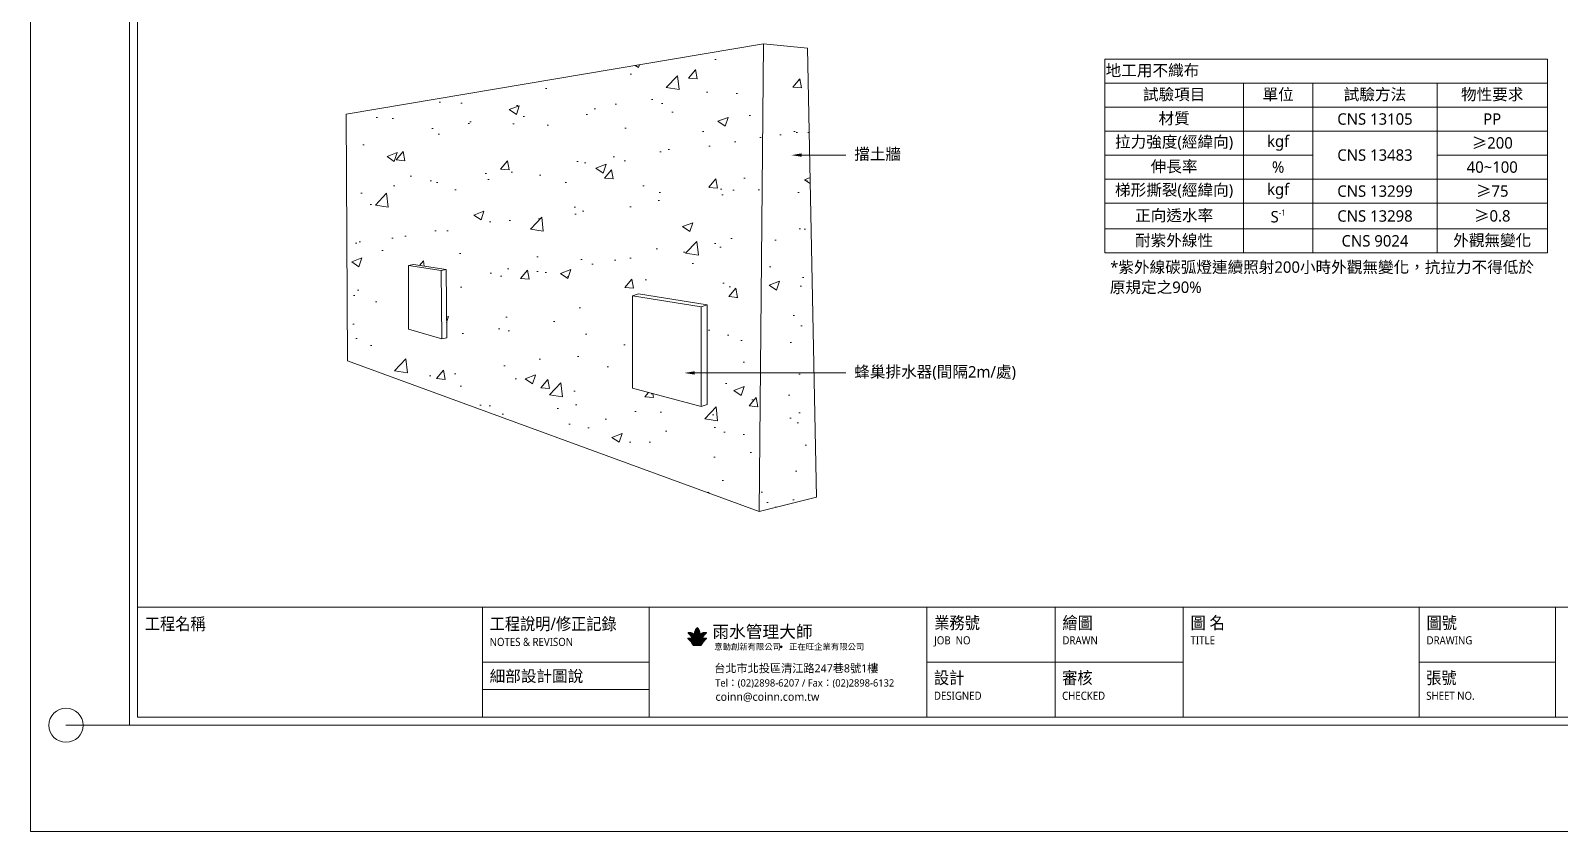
# Model space of a CAD drawing. Header units: millimetres. Extents: x 4229 to 8429, y -1187 to 1783.
# Drawn here: x 4229 to 6902, y -1187 to 212 of the extents above; entities that cross this region are included whole.
import ezdxf
from ezdxf.enums import TextEntityAlignment as Align

# ---------------------------------------------------------------- set-up
doc = ezdxf.new("R2010")
doc.units = ezdxf.units.MM
doc.styles.get("Standard").update_dxf_attribs({"font": 'SimSun.ttf', "height": 18})
doc.styles.add('圖框文字', font='Microsoft JhengHei.ttf')
doc.styles.add('微軟正黑體-20', font='Microsoft JhengHei.ttf', dxfattribs={"height": 20})

msp = doc.modelspace()

# ---------------------------------------------------------------- hatches: boundary and pattern name
at = {"lineweight": 5}
h = msp.add_hatch(dxfattribs=at)
h.set_pattern_fill('AR-CONC', color=256)
h.set_pattern_definition([(50, (19.57, 34.13), (182.1847, -15.939), [19.05, -209.55]), (355, (19.57, 34.13), (-35.2434, 191.057), [15.24, -167.6406]), (100.4514, (34.76, 32.8), (146.941, 175.118), [16.19, -178.09]), (46.184, (19.57, 84.93), (271.079, -42.042), [28.575, -314.325]), (96.6356, (42.16, 81.42), (237.404, 247.426), [24.285, -267.136]), (351.184, (19.57, 84.93), (237.404, 247.426), [22.86, -251.46]), (21, (44.97, 72.23), (151.6144, -102.265), [19.05, -209.55]), (326, (44.97, 72.23), (61.802, 184.188), [15.24, -167.64]), (71.4514, (57.61, 63.7), (213.4164, 81.923), [16.19, -178.09]), (37.5, (19.575, 34.13), (3.0886, 84.55504), [0, -165.608, 0, -170.18, 0, -168.275]), (7.5, (19.575, 34.13), (66.8197, 100.1806), [0, -97.028, 0, -161.798, 0, -64.135]), (327.5, (-37.07, 34.13), (135.5906, -5.72874), [0, -63.5, 0, -198.12, 0, -262.89]), (317.5, (-62.47, 34.13), (148.1292, 25.4265), [0, -82.55, 0, -131.572, 0, -186.69])])
h.paths.add_polyline_path([(5510.6, 188.8), (4780.5, 66.3), (4782.8, -365.3), (5502.7, -628.4)])
h.paths.add_polyline_path([(5291.9, -247.9), (5412.2, -267), (5412.2, -441.3), (5401.6, -445), (5281.3, -412.8), (5281.3, -251.6)], flags=16)
h.paths.add_polyline_path([(4955.5, -205.4), (4956.6, -324.7), (4948, -326.4), (4889.5, -309.7), (4889.5, -198.3), (4898.3, -196.8), (4954.9, -205.5)], flags=16)
h.paths.add_polyline_path([(5587.4, 181.2), (5510.6, 188.8), (5502.7, -628.4), (5603.3, -603.3)])
at = {"lineweight": 5, "true_color": 0xf8d731}
h = msp.add_hatch(color=40, dxfattribs=at)
h.dxf.hatch_style = 1
edge = h.paths.add_edge_path()
edge.add_spline(control_points=[(5399.7, -851.1), (5400.6, -850.5), (5401.5, -850), (5402.3, -849.6), (5403.3, -849.2), (5403.7, -849.1), (5403.7, -849), (5403.8, -848.9), (5404.6, -847.7), (5404.9, -847.2), (5405.3, -846.7), (5405.7, -846.1), (5406.1, -845.5), (5406.6, -844.9), (5407, -844.4), (5407.4, -843.9), (5408.2, -843), (5408.5, -842.7), (5408.9, -842.4), (5409.4, -842), (5409.8, -841.5), (5410.1, -841.3), (5410.3, -841), (5410.5, -840.8), (5410.6, -840.6), (5410.6, -840.4), (5410.6, -840.3), (5410.5, -840.2), (5410.3, -840), (5409.9, -839.9), (5409.4, -839.9), (5408.9, -839.8), (5408.5, -839.7), (5407.9, -839.8), (5407.2, -839.8), (5406.6, -839.8), (5405.8, -839.9), (5405.4, -840), (5404.7, -840.2), (5404.1, -840.5), (5403.6, -840.7), (5402.9, -841), (5402.3, -841.4), (5401.7, -841.8), (5401.2, -842.1), (5400.7, -842.5), (5400.2, -843), (5399.8, -843.3), (5399.7, -843.4), (5399.7, -843.4), (5399.7, -843.2), (5399.6, -842.3), (5399.5, -841.5), (5398.8, -838.3), (5398.4, -837.3), (5397.8, -835.8), (5397.3, -834.7), (5396.7, -833.6), (5395.8, -832.4), (5395.2, -831.8), (5394.7, -831.4), (5394.5, -831.3), (5394.3, -831.4), (5394, -831.6), (5393.8, -831.8), (5393.6, -832), (5393.2, -832.4), (5393, -832.7), (5392.7, -833.1), (5392.3, -833.7), (5392, -834.2), (5391.6, -835), (5390.9, -836.5), (5390.2, -838.2), (5390, -839.2), (5389.6, -840.8), (5389.4, -842.2), (5389.3, -843.1), (5389.3, -843.3), (5389.2, -843.3), (5388.2, -842.4), (5387.1, -841.7), (5385.8, -840.9), (5384.4, -840.3), (5382.9, -839.9), (5381.6, -839.7), (5379.8, -839.9), (5378.8, -840), (5378.4, -840.2), (5378.4, -840.3), (5378.4, -840.5), (5378.5, -840.6), (5378.6, -840.9), (5378.8, -841.3), (5379.4, -841.8), (5379.9, -842.2), (5380.5, -842.7), (5381.6, -844), (5382.4, -844.8), (5382.7, -845.2), (5383.1, -845.9), (5383.6, -846.5), (5384.2, -847.4), (5384.6, -848), (5385.2, -848.9), (5385.2, -849), (5385.5, -849.1), (5386.2, -849.4), (5387, -849.8), (5387.7, -850.1), (5388.1, -850.4), (5388.6, -850.7), (5389.1, -851), (5389.3, -851.2), (5389.4, -851.2), (5389.4, -851.1), (5389.4, -850.9), (5389.6, -849.3), (5389.9, -848), (5390.2, -846.9), (5390.7, -845.2), (5390.9, -844.5), (5391.3, -843.5), (5391.7, -842.6), (5391.9, -842.1), (5392.4, -841.2), (5392.9, -840.6), (5393.4, -840.1), (5393.8, -839.8), (5394.2, -839.6), (5394.5, -839.6), (5394.8, -839.6), (5395.3, -839.9), (5395.8, -840.3), (5396.2, -840.8), (5396.6, -841.3), (5397.1, -842.2), (5397.5, -843.1), (5397.9, -844.1), (5398.2, -845), (5398.5, -845.9), (5398.7, -846.5), (5399, -847.5), (5399.2, -848.4), (5399.4, -849.4), (5399.5, -850), (5399.6, -850.8), (5399.7, -851.1), (5399.7, -851.1)], knot_values=[0, 0, 0, 0, 1, 2, 3, 4, 5, 6, 7, 8, 9, 10, 11, 12, 13, 14, 15, 16, 17, 18, 19, 20, 21, 22, 23, 24, 25, 26, 27, 28, 29, 30, 31, 32, 33, 34, 35, 36, 37, 38, 39, 40, 41, 42, 43, 44, 45, 46, 47, 48, 49, 50, 51, 52, 53, 54, 55, 56, 57, 58, 59, 60, 61, 61, 61, 62, 63, 64, 65, 66, 67, 68, 69, 70, 71, 72, 73, 74, 75, 76, 77, 78, 79, 80, 81, 82, 83, 84, 85, 86, 87, 88, 89, 90, 91, 92, 93, 94, 95, 96, 97, 98, 99, 100, 101, 102, 103, 104, 105, 106, 107, 108, 109, 110, 111, 112, 113, 114, 115, 116, 117, 118, 119, 120, 121, 122, 123, 124, 125, 126, 127, 128, 129, 130, 131, 132, 133, 134, 135, 136, 137, 138, 139, 140, 141, 142, 143, 144, 144, 144, 144], degree=3, periodic=0)
edge = h.paths.add_edge_path()
edge.add_spline(control_points=[(5394.5, -862.8), (5397.6, -862.8), (5399.6, -862.8), (5400.4, -862.8), (5400.8, -862.8), (5401.1, -862.6), (5401.3, -862.5), (5401.6, -862.3), (5401.8, -862), (5402.1, -861.3), (5402.7, -860.1), (5403, -859.5), (5403.5, -858.7), (5404.1, -857.9), (5404.7, -857.1), (5405.2, -856.2), (5406, -855.4), (5406.8, -854.5), (5407.9, -853.3), (5408.7, -852.6), (5409.4, -852), (5409.9, -851.5), (5410.4, -851.1), (5410.7, -850.7), (5410.8, -850.5), (5410.9, -850.3), (5410.9, -850.1), (5410.7, -849.9), (5410.5, -849.8), (5410, -849.7), (5409.2, -849.6), (5408, -849.5), (5406.9, -849.6), (5405.7, -849.6), (5404.7, -849.8), (5403.6, -850.2), (5402.9, -850.4), (5401.9, -850.9), (5401.1, -851.4), (5400, -852.1), (5399.1, -852.7), (5398.7, -853.2), (5398.7, -853.2), (5398.5, -852.8), (5398.4, -851.8), (5398, -849.3), (5397.7, -847.9), (5397.3, -846.3), (5396.8, -844.8), (5396.1, -843.1), (5395.4, -841.8), (5395.2, -841.6), (5394.9, -841.2), (5394.7, -841), (5394.5, -841), (5394.3, -841), (5394.1, -841.1), (5393.8, -841.3), (5393.5, -841.7), (5393.2, -842.2), (5392.7, -843.1), (5392.4, -843.8), (5392, -844.6), (5391.6, -845.7), (5391.3, -846.7), (5390.9, -848.1), (5390.7, -849.4), (5390.4, -850.5), (5390.3, -851.7), (5390.2, -852.5), (5390.2, -853.2), (5390.2, -853.2), (5390, -853.1), (5389.7, -852.9), (5388.7, -852.2), (5387.9, -851.5), (5387, -851), (5386.2, -850.6), (5385.2, -850.2), (5384.3, -849.9), (5383.2, -849.7), (5382.4, -849.6), (5381.3, -849.5), (5379.9, -849.6), (5379, -849.7), (5378.4, -849.7), (5378.1, -849.9), (5378, -850.2), (5378, -850.4), (5378.2, -850.7), (5378.6, -851.2), (5379.6, -852.1), (5380.5, -852.9), (5381.5, -853.9), (5382.4, -854.7), (5383.2, -855.7), (5384.1, -856.8), (5385.3, -858.5), (5386, -859.7), (5386.6, -861), (5387.1, -861.9), (5387.3, -862.2), (5387.5, -862.4), (5387.9, -862.6), (5388.6, -862.8), (5389.8, -862.8), (5394.5, -862.8)], knot_values=[0, 0, 0, 0, 1, 2, 3, 4, 5, 6, 7, 8, 9, 10, 11, 12, 13, 14, 15, 16, 17, 18, 19, 20, 21, 22, 23, 24, 25, 26, 27, 28, 29, 30, 31, 32, 33, 34, 35, 36, 37, 38, 39, 40, 41, 42, 43, 44, 45, 46, 47, 48, 49, 50, 51, 52, 53, 54, 55, 56, 57, 58, 59, 60, 61, 62, 63, 64, 65, 66, 67, 68, 69, 70, 71, 72, 73, 74, 75, 76, 77, 78, 79, 80, 81, 82, 83, 84, 85, 86, 87, 88, 89, 90, 91, 92, 93, 94, 95, 96, 97, 98, 99, 100, 101, 102, 103, 104, 104, 104, 104], degree=3, periodic=0)
at = {"lineweight": 5}
h = msp.add_hatch(color=256, dxfattribs=at)
h.dxf.hatch_style = 1
h.paths.add_polyline_path([(5542.8, -864.8, 1), (5539.7, -864.8, 1)])

# ---------------------------------------------------------------- linework, layer by layer
for p, q in [((4229, -1187.5, 163.2), (4229, 1782.5, 163.2)), ((4416, -795.5, 163.2), (4416, 1583.7, 163.2)), ((4416, -795.5, 326.4), (4416, 1583.7, 326.4)), ((4416, 1583.7, 326.4), (4416, -987.8, 326.4)), ((5510.6, 188.8), (4780.5, 66.3)), ((5502.7, -628.4), (5510.6, 188.8)), ((5510.6, 188.8), (5587.4, 181.2)), ((5587.4, 181.2), (5603.3, -603.3)), ((6107.1, 162.5), (6881, 162.5)), ((6107.1, 162.5), (6107.1, -176.5)), ((6881, 162.5), (6881, -176.5)), ((6107.1, 120.5), (6881, 120.5)), ((6349.5, 120.5), (6349.5, -176.5)), ((6471, 120.5), (6471, -176.5)), ((6688, 120.5), (6688, -176.5)), ((4780.5, 66.3), (4782.8, -365.3)), ((6107.1, 78.5), (6881, 78.5)), ((6107.1, 36.5), (6881, 36.5)), ((5577, -5.5), (5654.1, -5.5)), ((6107.1, -5.5), (6471, -5.5)), ((6688, -5.5), (6881, -5.5)), ((6107.1, -47.5), (6881, -47.5)), ((6107.1, -89.5), (6881, -89.5)), ((6107.1, -134.5), (6881, -134.5)), ((6107.1, -176.5), (6881, -176.5)), ((4889.5, -198.3), (4898.3, -196.8)), ((4946.8, -207.1), (4889.5, -198.3)), ((4889.5, -198.3), (4889.5, -309.7)), ((4955.5, -205.6), (4898.3, -196.8)), ((4955.5, -205.4), (4946.8, -207.1)), ((4948, -326.4), (4946.8, -207.1)), ((4956.6, -324.7), (4955.5, -205.4)), ((5291.9, -247.9), (5281.3, -251.6)), ((5281.3, -251.6), (5281.3, -412.8)), ((5281.3, -251.6), (5401.6, -270.7)), ((5291.9, -247.9), (5412.2, -267)), ((5401.6, -270.7), (5412.2, -267)), ((5412.2, -441.3), (5412.2, -267)), ((5401.6, -445), (5401.6, -270.7)), ((4889.5, -309.7), (4948, -326.4)), ((4956.6, -324.7), (4948, -326.4)), ((4782.8, -365.3), (5502.7, -628.4)), ((5389.8, -386.2), (5654.1, -386.2)), ((5281.3, -412.8), (5401.6, -445)), ((5401.6, -445), (5412.2, -441.3)), ((5603.3, -603.3), (5502.7, -628.4)), ((8241.9, -795.5, 163.2), (4416, -795.5, 163.2)), ((8241.9, -795.5, 326.4), (4416, -795.5, 326.4)), ((8241.9, -795.5, 326.4), (4416, -795.5, 326.4)), ((5018.9, -795.5, 326.4), (5018.9, -987.8, 326.4)), ((5310.8, -795.5, 326.4), (5310.8, -987.8, 326.4)), ((5796.2, -795.5, 326.4), (5796.2, -987.8, 326.4)), ((6020.3, -795.5, 326.4), (6020.3, -987.8, 326.4)), ((6244.4, -795.5, 326.4), (6244.4, -987.8, 326.4)), ((6656.9, -795.5, 326.4), (6895.2, -795.5, 326.4)), ((6656.9, -795.5, 326.4), (6656.9, -987.8, 326.4)), ((6895.2, -795.5, 326.4), (6895.2, -987.8, 326.4)), ((6895.2, -795.5, 326.4), (6895.2, -987.8, 326.4)), ((5018.9, -891.6, 326.4), (5310.8, -891.6, 326.4)), ((5796.2, -891.6, 326.4), (6244.4, -891.6, 326.4)), ((6656.9, -891.6, 326.4), (6895.2, -891.6, 326.4)), ((5018.9, -939.7, 326.4), (5310.8, -939.7, 326.4)), ((4416, -987.8, 326.4), (8241.9, -987.8, 326.4)), ((4290.9, -1002, 326.4), (4401.8, -1002, 326.4)), ((8429, -1187.5, 163.2), (4229, -1187.5, 163.2))]:
    msp.add_line(p, q, dxfattribs=at)
at = {"color": 4, "lineweight": 5}
for p, q in [((4401.8, 1597.9, 326.4), (4401.8, -1002, 326.4)), ((4401.8, -1002, 326.4), (8256.2, -1002, 326.4))]:
    msp.add_line(p, q, dxfattribs=at)
at = {"lineweight": 5}
for centre, radius in [((5541.2, -864.8, 163.2), 1.56), ((4290.9, -1002, 326.4), 29.8)]:
    msp.add_circle(centre, radius, dxfattribs=at)
for points in [[(5394.5, -862.8, 163.2), (5397.6, -862.8, 163.2), (5399.6, -862.8, 163.2), (5400.4, -862.8, 163.2), (5400.8, -862.8, 163.2), (5401.1, -862.6, 163.2), (5401.3, -862.5, 163.2), (5401.6, -862.3, 163.2), (5401.8, -862, 163.2), (5402.1, -861.3, 163.2), (5402.7, -860.1, 163.2), (5403, -859.5, 163.2), (5403.5, -858.7, 163.2), (5404.1, -857.9, 163.2), (5404.7, -857.1, 163.2), (5405.2, -856.2, 163.2), (5406, -855.4, 163.2), (5406.8, -854.5, 163.2), (5407.9, -853.3, 163.2), (5408.7, -852.6, 163.2), (5409.4, -852, 163.2), (5409.9, -851.5, 163.2), (5410.4, -851.1, 163.2), (5410.7, -850.7, 163.2), (5410.8, -850.5, 163.2), (5410.9, -850.3, 163.2), (5410.9, -850.1, 163.2), (5410.7, -849.9, 163.2), (5410.5, -849.8, 163.2), (5410, -849.7, 163.2), (5409.2, -849.6, 163.2), (5408, -849.5, 163.2), (5406.9, -849.6, 163.2), (5405.7, -849.6, 163.2), (5404.7, -849.8, 163.2), (5403.6, -850.2, 163.2), (5402.9, -850.4, 163.2), (5401.9, -850.9, 163.2), (5401.1, -851.4, 163.2), (5400, -852.1, 163.2), (5399.1, -852.7, 163.2), (5398.7, -853.2, 163.2), (5398.7, -853.2, 163.2), (5398.5, -852.8, 163.2), (5398.4, -851.8, 163.2), (5398, -849.3, 163.2), (5397.7, -847.9, 163.2), (5397.3, -846.3, 163.2), (5396.8, -844.8, 163.2), (5396.1, -843.1, 163.2), (5395.4, -841.8, 163.2), (5395.2, -841.6, 163.2), (5394.9, -841.2, 163.2), (5394.7, -841, 163.2), (5394.5, -841, 163.2), (5394.3, -841, 163.2), (5394.1, -841.1, 163.2), (5393.8, -841.3, 163.2), (5393.5, -841.7, 163.2), (5393.2, -842.2, 163.2), (5392.7, -843.1, 163.2), (5392.4, -843.8, 163.2), (5392, -844.6, 163.2), (5391.6, -845.7, 163.2), (5391.3, -846.7, 163.2), (5390.9, -848.1, 163.2), (5390.7, -849.4, 163.2), (5390.4, -850.5, 163.2), (5390.3, -851.7, 163.2), (5390.2, -852.5, 163.2), (5390.2, -853.2, 163.2), (5390.2, -853.2, 163.2), (5390, -853.1, 163.2), (5389.7, -852.9, 163.2), (5388.7, -852.2, 163.2), (5387.9, -851.5, 163.2), (5387, -851, 163.2), (5386.2, -850.6, 163.2), (5385.2, -850.2, 163.2), (5384.3, -849.9, 163.2), (5383.2, -849.7, 163.2), (5382.4, -849.6, 163.2), (5381.3, -849.5, 163.2), (5379.9, -849.6, 163.2), (5379, -849.7, 163.2), (5378.4, -849.7, 163.2), (5378.1, -849.9, 163.2), (5378, -850.2, 163.2), (5378, -850.4, 163.2), (5378.2, -850.7, 163.2), (5378.6, -851.2, 163.2), (5379.6, -852.1, 163.2), (5380.5, -852.9, 163.2), (5381.5, -853.9, 163.2), (5382.4, -854.7, 163.2), (5383.2, -855.7, 163.2), (5384.1, -856.8, 163.2), (5385.3, -858.5, 163.2), (5386, -859.7, 163.2), (5386.6, -861, 163.2), (5387.1, -861.9, 163.2), (5387.3, -862.2, 163.2), (5387.5, -862.4, 163.2), (5387.9, -862.6, 163.2), (5388.6, -862.8, 163.2), (5389.8, -862.8, 163.2), (5394.5, -862.8, 163.2)], [(5394, -831.6, 163.2), (5393.8, -831.8, 163.2), (5393.6, -832, 163.2), (5393.2, -832.4, 163.2), (5393, -832.7, 163.2), (5392.7, -833.1, 163.2), (5392.3, -833.7, 163.2), (5392, -834.2, 163.2), (5391.6, -835, 163.2), (5390.9, -836.5, 163.2), (5390.2, -838.2, 163.2), (5390, -839.2, 163.2), (5389.6, -840.8, 163.2), (5389.4, -842.2, 163.2), (5389.3, -843.1, 163.2), (5389.3, -843.3, 163.2), (5389.2, -843.3, 163.2), (5388.2, -842.4, 163.2), (5387.1, -841.7, 163.2), (5385.8, -840.9, 163.2), (5384.4, -840.3, 163.2), (5382.9, -839.9, 163.2), (5381.6, -839.7, 163.2), (5379.8, -839.9, 163.2), (5378.8, -840, 163.2), (5378.4, -840.2, 163.2), (5378.4, -840.3, 163.2), (5378.4, -840.5, 163.2), (5378.5, -840.6, 163.2), (5378.6, -840.9, 163.2), (5378.8, -841.3, 163.2), (5379.4, -841.8, 163.2), (5379.9, -842.2, 163.2), (5380.5, -842.7, 163.2), (5381.6, -844, 163.2), (5382.4, -844.8, 163.2), (5382.7, -845.2, 163.2), (5383.1, -845.9, 163.2), (5383.6, -846.5, 163.2), (5384.2, -847.4, 163.2), (5384.6, -848, 163.2), (5385.2, -848.9, 163.2), (5385.2, -849, 163.2), (5385.5, -849.1, 163.2), (5386.2, -849.4, 163.2), (5387, -849.8, 163.2), (5387.7, -850.1, 163.2), (5388.1, -850.4, 163.2), (5388.6, -850.7, 163.2), (5389.1, -851, 163.2), (5389.3, -851.2, 163.2), (5389.4, -851.2, 163.2), (5389.4, -851.1, 163.2), (5389.4, -850.9, 163.2), (5389.6, -849.3, 163.2), (5389.9, -848, 163.2), (5390.2, -846.9, 163.2), (5390.7, -845.2, 163.2), (5390.9, -844.5, 163.2), (5391.3, -843.5, 163.2), (5391.7, -842.6, 163.2), (5391.9, -842.1, 163.2), (5392.4, -841.2, 163.2), (5392.9, -840.6, 163.2), (5393.4, -840.1, 163.2), (5393.8, -839.8, 163.2), (5394.2, -839.6, 163.2), (5394.5, -839.6, 163.2), (5394.8, -839.6, 163.2), (5395.3, -839.9, 163.2), (5395.8, -840.3, 163.2), (5396.2, -840.8, 163.2), (5396.6, -841.3, 163.2), (5397.1, -842.2, 163.2), (5397.5, -843.1, 163.2), (5397.9, -844.1, 163.2), (5398.2, -845, 163.2), (5398.5, -845.9, 163.2), (5398.7, -846.5, 163.2), (5399, -847.5, 163.2), (5399.2, -848.4, 163.2), (5399.4, -849.4, 163.2), (5399.5, -850, 163.2), (5399.6, -850.8, 163.2), (5399.7, -851.1, 163.2), (5399.7, -851.1, 163.2)], [(5399.7, -851.1, 163.2), (5400.6, -850.5, 163.2), (5401.5, -850, 163.2), (5402.3, -849.6, 163.2), (5403.3, -849.2, 163.2), (5403.7, -849.1, 163.2), (5403.7, -849, 163.2), (5403.8, -848.9, 163.2), (5404.6, -847.7, 163.2), (5404.9, -847.2, 163.2), (5405.3, -846.7, 163.2), (5405.7, -846.1, 163.2), (5406.1, -845.5, 163.2), (5406.6, -844.9, 163.2), (5407, -844.4, 163.2), (5407.4, -843.9, 163.2), (5408.2, -843, 163.2), (5408.5, -842.7, 163.2), (5408.9, -842.4, 163.2), (5409.4, -842, 163.2), (5409.8, -841.5, 163.2), (5410.1, -841.3, 163.2), (5410.3, -841, 163.2), (5410.5, -840.8, 163.2), (5410.6, -840.6, 163.2), (5410.6, -840.4, 163.2), (5410.6, -840.3, 163.2), (5410.5, -840.2, 163.2), (5410.3, -840, 163.2), (5409.9, -839.9, 163.2), (5409.4, -839.9, 163.2), (5408.9, -839.8, 163.2), (5408.5, -839.7, 163.2), (5407.9, -839.8, 163.2), (5407.2, -839.8, 163.2), (5406.6, -839.8, 163.2), (5405.8, -839.9, 163.2), (5405.4, -840, 163.2), (5404.7, -840.2, 163.2), (5404.1, -840.5, 163.2), (5403.6, -840.7, 163.2), (5402.9, -841, 163.2), (5402.3, -841.4, 163.2), (5401.7, -841.8, 163.2), (5401.2, -842.1, 163.2), (5400.7, -842.5, 163.2), (5400.2, -843, 163.2), (5399.8, -843.3, 163.2), (5399.7, -843.4, 163.2), (5399.7, -843.4, 163.2), (5399.7, -843.2, 163.2), (5399.6, -842.3, 163.2), (5399.5, -841.5, 163.2), (5398.8, -838.3, 163.2), (5398.4, -837.3, 163.2), (5397.8, -835.8, 163.2), (5397.3, -834.7, 163.2), (5396.7, -833.6, 163.2), (5395.8, -832.4, 163.2), (5395.2, -831.8, 163.2), (5394.7, -831.4, 163.2), (5394.5, -831.3, 163.2), (5394.3, -831.4, 163.2), (5394, -831.6, 163.2)]]:
    msp.add_open_spline(points, degree=3, dxfattribs=at)
for points in [[(5577, -8.4), (5577, -2.5), (5559.4, -5.5)], [(5389.8, -389.1), (5389.8, -383.3), (5372.2, -386.2)]]:
    msp.add_solid(points, dxfattribs=at)

# ---------------------------------------------------------------- texts
for s, height, style, p in [('*紫外線碳弧燈連續照射200小時外觀無變化，抗拉力不得低於', 20, '微軟正黑體-20', (6116.5, -211.2)), ('原規定之90%%%', 20, '微軟正黑體-20', (6115.9, -246.4)), ('意動創新有限公司    正在旺企業有限公司', 10.422, '圖框文字', (5424.3, -870, 326.4)), ('台北市北投區清江路247巷8號1樓', 14.283, '圖框文字', (5424.3, -909.6, 326.4)), ('coinn@coinn.com.tw', 14.283, '圖框文字', (5426.5, -959.2, 326.4))]:
    msp.add_text(s, height=height, dxfattribs=dict(at, style=style)).set_placement(p)
at = {"color": 3, "lineweight": 5, "style": '圖框文字', "width": 0.91}
for s, p in [('工程名稱', (4428.7, -824.7, 326.4)), ('工程說明/修正記錄', (5031.6, -824.7, 326.4)), ('業務號', (5808.9, -822.9, 326.4)), ('繪圖', (6033, -822.9, 326.4)), ('圖 名', (6257.1, -822.9, 326.4)), ('圖號', (6669.7, -822.9, 326.4)), ('設計', (5808.4, -919, 326.4)), ('審核', (6032.5, -919, 326.4)), ('張號', (6669.1, -919, 326.4))]:
    msp.add_text(s, height=21.43, dxfattribs=at).set_placement(p, align=Align.MIDDLE_LEFT)
at = {"color": 4, "lineweight": 5, "style": '圖框文字'}
msp.add_text('雨水管理大師', height=21.43, dxfattribs=at).set_placement((5420.9, -849.1, 326.4))
at = {"lineweight": 5, "style": '圖框文字', "width": 0.91}
for s, height, p in [('NOTES & REVISON', 14.212, (5031.6, -856.3, 326.4)), ('JOB  NO', 14.21, (5808.9, -853.5, 326.4)), ('DRAWN', 14.21, (6033, -853.5, 326.4)), ('TITLE', 14.21, (6257.1, -853.5, 326.4)), ('DRAWING', 14.21, (6669.7, -853.5, 326.4)), ('DESIGNED', 14.21, (5808.4, -950.4, 326.4)), ('CHECKED', 14.21, (6032.5, -950.4, 326.4)), ('SHEET NO.', 14.21, (6669.1, -950.4, 326.4))]:
    msp.add_text(s, height=height, dxfattribs=at).set_placement(p, align=Align.MIDDLE_LEFT)
at = {"color": 3, "lineweight": 5, "style": '圖框文字'}
msp.add_text('細部設計圖說', height=20, dxfattribs=at).set_placement((5031.6, -916.1, 326.4), align=Align.MIDDLE_LEFT)
at = {"lineweight": 5, "style": '圖框文字', "width": 0.98}
msp.add_text('Tel：(02)2898-6207 / Fax：(02)2898-6132', height=12.739, dxfattribs=at).set_placement((5425.9, -934.3, 326.4))
at = {"lineweight": 5, "char_height": 20, "style": '微軟正黑體-20'}
for s, insert, width, attachment_point in [('地工用不織布', (6108.6, 141.5), 157.295, 4), ('{\\C256;試驗項目}', (6228.3, 99.5), 239.424, 5), ('單位', (6410.2, 99.5), 118.521, 5), ('試驗方法', (6579.5, 99.5), 213.977, 5), ('物性要求', (6784.5, 99.5), 190.033, 5), ('材質', (6228.3, 57.5), 239.424, 5), ('CNS 13105', (6579.5, 57.5), 213.977, 5), ('PP', (6784.5, 57.5), 190.033, 5), ('{\\C256;拉力強度(經緯向)}', (6228.3, 15.5), 239.424, 5), ('kgf', (6410.2, 15.5), 118.521, 5), ('{\\fSimSun|b0|i0|c134|p2;\\C256;≥\\fMicrosoft JhengHei|b0|i0|c136|p34;200}', (6784.5, 15.5), 190.033, 5), ('CNS 13483', (6579.5, -5.5), 213.977, 5), ('{\\C256;伸長率}', (6228.3, -26.5), 239.424, 5), ('{\\C256;40~100}', (6784.5, -26.5), 190.033, 5), ('{\\C256;梯形撕裂(經緯向)}', (6228.3, -68.5), 239.424, 5), ('kgf', (6410.2, -68.5), 118.521, 5), ('CNS 13299', (6579.5, -68.5), 213.977, 5), ('{\\fSimSun|b0|i0|c134|p2;\\C256;≥\\fMicrosoft JhengHei|b0|i0|c136|p34;75}', (6784.5, -68.5), 190.033, 5), ('{\\C256;正向透水率}', (6228.3, -112), 239.424, 5), ('\\A1;{\\C256;S\\H0.525x;\\S-1^ ;}', (6410.2, -112), 118.521, 5), ('CNS 13298', (6579.5, -112), 213.977, 5), ('{\\C256;耐紫外線性}', (6228.3, -155.5), 239.424, 5), ('CNS 9024', (6579.5, -155.5), 213.977, 5), ('{\\C256;外觀無變化}', (6784.5, -155.5), 190.033, 5)]:
    msp.add_mtext(s, dxfattribs=dict(at, insert=insert, width=width, attachment_point=attachment_point))
at = {"lineweight": 5, "char_height": 20, "attachment_point": 1, "style": '微軟正黑體-20'}
for s, width, gutter_width, insert in [('擋土牆', 77.76, 12.5, (5669.1, 6.6)), ('\\pxt6;蜂巢排水器(間隔2m/處)', 277.695, 0, (5669.1, -374.2))]:
    msp.add_mtext_dynamic_manual_height_columns(s, width=width, gutter_width=gutter_width, heights=[0], dxfattribs=dict(at, insert=insert))
at = {"lineweight": 5, "char_height": 20, "attachment_point": 5}
for s, insert, width in [('{\\fMicrosoft JhengHei|b0|i0|c136|p34;\\C256;%}', (6410.2, -26.5), 118.521), ('{\\fSimSun|b0|i0|c134|p2;\\C256;≥\\fMicrosoft JhengHei|b0|i0|c136|p34;0.8}', (6784.5, -112), 190.033)]:
    msp.add_mtext(s, dxfattribs=dict(at, insert=insert, width=width))

doc.saveas('drawing.dxf')
